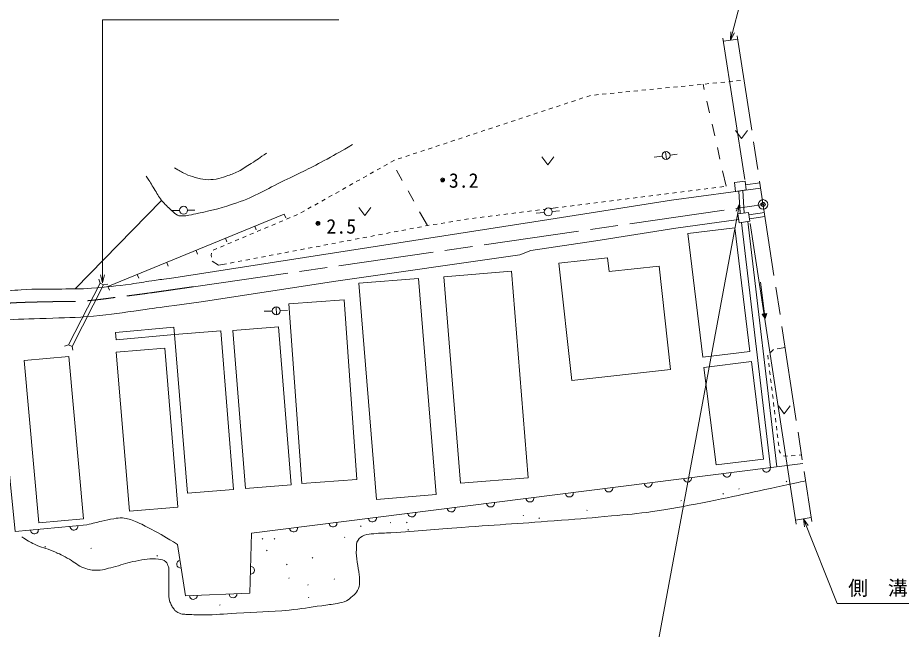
# Model space of a CAD drawing. Units: millimetres, scale not verified. Extents: x 40000 to 680000, y 20000 to 380000.
# Drawn here: x 434675 to 545940, y 262401 to 339434 of the extents above; entities that cross this region are included whole.
import ezdxf
from ezdxf.enums import TextEntityAlignment as Align

# ---------------------------------------------------------------- set-up
doc = ezdxf.new("R2010")
doc.units = ezdxf.units.MM
doc.header["$LTSCALE"] = 1000
doc.header["$PDMODE"] = 32
doc.header["$PDSIZE"] = 500
doc.linetypes.add('CHAIN', pattern=[18.5, 12, -1.5, 3.5, -1.5])
for name, color, linetype, lineweight in [('M-BGD', 7, 'Continuous', 13), ('M-BGD-OTRS1', 7, 'Continuous', 13), ('M-BMK', 2, 'CHAIN', 13), ('M-BMK-SRVR', 3, 'Continuous', 13), ('M-STR-HTXT', 7, 'Continuous', 13)]:
    doc.layers.add(name, color=color, linetype=linetype, lineweight=lineweight)
doc.layers.add('M-OTRS', color=6, linetype='Continuous')
doc.styles.add('ＭＳ ゴシック', font='')
doc.styles.get('ＭＳ ゴシック').set_extended_font_data('MS Gothic')

msp = doc.modelspace()

# ---------------------------------------------------------------- linework, layer by layer
at = {"layer": 'M-BGD'}
for p, q in [((515253, 330483), (515750, 330532)), ((516248, 330581), (516745, 330631)), ((517243, 330680), (517740, 330730)), ((518238, 330779), (518735, 330828)), ((519233, 330878), (519731, 330927)), ((520228, 330977), (520726, 331026)), ((521132, 330395), (520985, 331052)), ((521223, 331075), (521721, 331125)), ((522218, 331174), (522716, 331224)), ((523213, 331273), (523711, 331322)), ((524209, 331372), (524706, 331421)), ((525204, 331471), (525701, 331520)), ((506321, 329477), (506796, 329634)), ((507292, 329692), (507789, 329742)), ((508287, 329791), (508784, 329840)), ((509282, 329890), (509780, 329939)), ((510277, 329989), (510775, 330038)), ((511272, 330087), (511770, 330137)), ((512267, 330186), (512765, 330236)), ((513262, 330285), (513760, 330334)), ((514258, 330384), (514755, 330433)), ((502523, 328223), (502998, 328380)), ((503473, 328536), (503947, 328693)), ((504422, 328850), (504897, 329007)), ((505372, 329163), (505847, 329320)), ((521790, 327468), (521461, 328932)), ((498725, 326969), (499199, 327126)), ((499674, 327282), (500149, 327439)), ((500624, 327596), (501099, 327753)), ((501573, 327909), (502048, 328066)), ((495876, 326028), (496351, 326185)), ((496826, 326342), (497300, 326499)), ((497775, 326655), (498250, 326812)), ((492078, 324774), (492552, 324931)), ((493027, 325088), (493502, 325245)), ((493977, 325401), (494452, 325558)), ((494926, 325715), (495401, 325872)), ((522447, 324541), (522119, 326005)), ((525075, 325215), (525825, 324215)), ((525825, 324215), (526575, 325215)), ((489229, 323834), (489704, 323991)), ((490178, 324147), (490653, 324304)), ((491128, 324461), (491603, 324618)), ((485430, 322580), (485905, 322736)), ((486380, 322893), (486855, 323050)), ((487330, 323207), (487804, 323364)), ((488279, 323520), (488754, 323677)), ((523105, 321614), (522776, 323078)), ((482582, 321639), (483057, 321796)), ((483531, 321953), (484006, 322109)), ((484481, 322266), (484956, 322423)), ((500685, 321902), (501435, 320902)), ((501435, 320902), (502185, 321902)), ((515825, 321994), (514820, 321871)), ((516380, 321576), (516258, 322568)), ((516816, 322129), (517715, 322238)), ((479930, 320253), (480365, 320499)), ((480801, 320744), (481237, 320989)), ((481672, 321234), (482108, 321480)), ((478187, 319272), (478623, 319517)), ((479058, 319763), (479494, 320008)), ((483099, 318925), (482369, 320235)), ((523872, 318199), (523434, 320151)), ((476444, 318291), (476880, 318536)), ((477315, 318782), (477751, 319027)), ((526258, 318845), (524922, 318661)), ((524922, 318661), (525075, 317549)), ((526411, 317733), (526258, 318845)), ((526322, 318379), (528118, 318626)), ((474701, 317310), (475137, 317555)), ((475573, 317800), (476008, 318046)), ((484560, 316305), (483830, 317615)), ((515142, 317087), (515638, 317149)), ((516134, 317212), (516630, 317274)), ((516992, 316438), (528217, 317981)), ((517126, 317337), (517622, 317400)), ((518118, 317462), (518614, 317525)), ((519110, 317587), (519607, 317650)), ((520103, 317713), (520599, 317775)), ((521095, 317838), (521591, 317902)), ((522086, 317967), (522582, 318031)), ((523078, 318096), (523574, 318160)), ((525075, 317549), (526411, 317733)), ((441919, 305284), (452803, 316426)), ((472087, 315838), (472523, 316083)), ((472958, 316329), (473394, 316574)), ((473830, 316819), (474266, 317065)), ((501575, 313997), (516992, 316438)), ((506213, 315960), (506709, 316023)), ((507205, 316085), (507701, 316148)), ((508197, 316211), (508693, 316273)), ((509189, 316336), (509685, 316398)), ((510181, 316461), (510677, 316523)), ((511173, 316586), (511669, 316649)), ((512166, 316711), (512662, 316774)), ((513158, 316836), (513654, 316899)), ((514150, 316962), (514646, 317024)), ((455068, 315164), (454056, 315164)), ((456068, 315176), (456974, 315175)), ((470344, 314857), (470780, 315102)), ((471216, 315347), (471651, 315593)), ((477623, 315523), (478373, 314523)), ((478373, 314523), (479123, 315523)), ((486265, 313248), (485291, 314995)), ((497882, 314909), (498378, 314972)), ((498875, 315034), (499371, 315097)), ((499867, 315160), (500363, 315222)), ((500986, 314904), (499980, 314796)), ((500859, 315285), (501118, 315317)), ((501748, 315397), (502740, 315522)), ((501979, 315023), (502880, 315119)), ((503236, 315585), (503732, 315647)), ((504228, 315710), (504725, 315772)), ((505221, 315835), (505717, 315898)), ((526695, 314906), (525359, 314723)), ((526848, 313794), (526695, 314906)), ((446038, 305558), (468233, 314689)), ((453774, 306593), (501575, 313997)), ((467591, 313669), (468051, 313864)), ((468233, 314689), (468423, 314227)), ((468512, 314059), (468972, 314254)), ((469433, 314448), (469893, 314643)), ((489954, 313848), (490448, 313928)), ((490941, 314008), (491435, 314089)), ((491930, 314158), (492426, 314221)), ((492922, 314283), (493418, 314346)), ((493914, 314409), (494410, 314471)), ((494906, 314534), (495402, 314596)), ((495898, 314659), (496394, 314722)), ((496890, 314784), (497386, 314847)), ((517555, 312941), (525453, 314034)), ((525359, 314723), (525512, 313610)), ((525512, 313610), (526848, 313794)), ((526737, 314600), (528694, 314876)), ((526805, 314105), (528770, 314382)), ((464533, 313167), (464724, 312705)), ((464828, 312500), (465288, 312695)), ((465749, 312889), (466209, 313084)), ((466670, 313279), (467130, 313474)), ((483060, 312639), (483551, 312732)), ((484042, 312825), (484533, 312919)), ((485025, 313012), (485516, 313106)), ((486007, 313199), (486265, 313248)), ((486265, 313248), (486499, 313286)), ((486993, 313366), (487486, 313447)), ((487980, 313527), (488473, 313607)), ((488967, 313687), (489460, 313768)), ((507462, 311324), (517555, 312941)), ((519051, 312264), (524978, 312977)), ((524978, 312977), (526853, 297376)), ((525820, 313653), (529486, 282774)), ((526613, 313762), (530280, 282874)), ((460834, 311645), (461025, 311183)), ((462986, 311720), (463447, 311915)), ((463907, 312110), (464368, 312305)), ((477166, 311518), (477657, 311611)), ((478148, 311704), (478639, 311798)), ((479130, 311891), (479621, 311985)), ((480113, 312078), (480604, 312172)), ((481095, 312265), (481586, 312358)), ((482077, 312452), (482569, 312545)), ((520927, 296663), (519051, 312264)), ((460223, 310551), (460684, 310746)), ((461144, 310941), (461605, 311135)), ((462065, 311330), (462526, 311525)), ((471271, 310397), (471762, 310490)), ((472254, 310583), (472745, 310677)), ((473236, 310770), (473727, 310864)), ((474218, 310957), (474710, 311051)), ((475201, 311144), (475692, 311237)), ((476183, 311331), (476674, 311424)), ((499271, 310097), (507462, 311324)), ((457135, 310124), (457325, 309661)), ((459053, 309508), (459090, 309776)), ((459082, 309280), (459053, 309508)), ((459303, 310161), (459763, 310356)), ((465377, 309276), (465868, 309369)), ((466359, 309462), (466850, 309556)), ((467342, 309649), (467833, 309743)), ((468324, 309836), (468815, 309929)), ((469306, 310023), (469798, 310116)), ((470289, 310210), (470780, 310303)), ((474751, 306269), (497914, 309580)), ((497914, 309580), (499271, 310097)), ((453436, 308602), (453626, 308139)), ((459150, 308749), (459145, 308784)), ((459974, 308248), (459150, 308749)), ((459974, 308248), (460956, 308435)), ((461447, 308528), (461938, 308622)), ((462430, 308715), (462921, 308808)), ((463412, 308902), (463903, 308995)), ((464394, 309089), (464886, 309182)), ((508949, 309178), (502826, 308509)), ((502826, 308509), (504437, 293746)), ((508949, 309178), (509137, 307453)), ((488350, 306806), (496866, 307489)), ((496866, 307489), (498952, 281483)), ((515467, 308144), (509137, 307453)), ((516890, 295106), (515467, 308144)), ((449737, 307080), (449927, 306617)), ((457794, 303642), (474751, 306269)), ((485164, 306596), (477625, 305983)), ((477625, 305983), (479838, 278757)), ((487376, 279370), (485164, 306596)), ((490436, 280800), (488350, 306806)), ((528219, 306104), (528706, 302133)), ((446038, 305558), (446228, 305096)), ((475780, 303907), (468825, 303410)), ((477398, 281258), (475780, 303907)), ((454440, 303205), (457794, 303642)), ((467249, 302011), (467224, 303010)), ((468825, 303410), (470443, 280761)), ((466737, 302481), (465726, 302456)), ((467737, 302519), (468643, 302541)), ((529004, 302170), (528408, 302097)), ((528408, 302097), (528779, 301538)), ((528428, 302099), (528433, 302059)), ((528448, 302102), (528458, 302022)), ((528468, 302104), (528482, 301985)), ((528487, 302106), (528507, 301948)), ((528507, 302109), (528532, 301910)), ((528527, 302111), (528556, 301873)), ((528547, 302114), (528581, 301836)), ((528567, 302116), (528606, 301799)), ((528587, 302119), (528631, 301761)), ((528607, 302121), (528655, 301724)), ((528626, 302124), (528680, 301687)), ((528646, 302126), (528705, 301650)), ((528666, 302128), (528729, 301612)), ((528681, 302332), (528706, 302133)), ((528686, 302131), (528754, 301575)), ((528706, 302133), (528779, 301538)), ((528726, 302136), (528794, 301580)), ((528746, 302138), (528809, 301622)), ((528765, 302141), (528824, 301664)), ((528779, 301538), (529004, 302170)), ((528785, 302143), (528839, 301706)), ((528805, 302145), (528854, 301748)), ((528825, 302148), (528869, 301791)), ((528845, 302150), (528884, 301833)), ((528865, 302153), (528899, 301875)), ((528884, 302155), (528914, 301917)), ((528904, 302158), (528929, 301959)), ((528924, 302160), (528944, 302001)), ((528944, 302162), (528959, 302043)), ((528964, 302165), (528974, 302085)), ((528984, 302167), (528989, 302128)), ((447002, 299788), (454354, 300453)), ((454354, 300453), (454436, 299540)), ((467523, 300495), (461775, 300039)), ((469104, 280595), (467523, 300495)), ((447084, 298875), (447002, 299788)), ((454436, 299540), (447084, 298875)), ((460259, 300007), (454436, 299540)), ((454436, 299540), (456038, 279551)), ((461861, 280018), (460259, 300007)), ((461775, 300039), (463356, 280139)), ((447088, 297305), (453191, 297813)), ((448757, 277269), (447088, 297305)), ((453191, 297813), (454860, 277777)), ((526853, 297376), (520927, 296663)), ((529833, 297627), (529472, 297281)), ((531301, 297902), (530315, 297733)), ((435487, 296251), (441131, 296759)), ((437326, 275821), (435487, 296251)), ((441131, 296759), (442970, 276329)), ((527066, 296116), (521089, 295370)), ((528598, 283843), (527066, 296116)), ((529121, 296932), (529181, 296436)), ((504437, 293746), (516890, 295106)), ((521089, 295370), (522621, 283097)), ((529241, 295939), (529302, 295443)), ((529362, 294946), (529422, 294450)), ((529482, 293954), (529542, 293457)), ((529603, 292961), (529663, 292465)), ((529723, 291968), (529783, 291472)), ((529843, 290976), (529904, 290479)), ((530457, 290544), (531207, 289544)), ((531207, 289544), (531957, 290544)), ((529964, 289983), (530024, 289487)), ((530084, 288990), (530144, 288494)), ((530205, 287997), (530265, 287501)), ((530325, 287005), (530385, 286508)), ((530445, 286012), (530506, 285516)), ((530566, 285019), (530594, 284790)), ((522621, 283097), (528598, 283843)), ((530594, 284790), (530745, 284568)), ((531090, 284261), (531588, 284212)), ((532085, 284242), (532584, 284286)), ((533082, 284331), (533381, 284357)), ((463356, 280139), (469104, 280595)), ((470443, 280761), (477398, 281258)), ((498952, 281483), (490436, 280800)), ((531456, 280995), (531527, 281066)), ((456038, 279551), (461861, 280018)), ((479838, 278757), (487376, 279370)), ((523463, 279431), (523533, 279502)), ((525465, 280054), (525536, 280125)), ((518183, 278568), (518253, 278638)), ((454860, 277777), (448757, 277269)), ((506332, 277358), (506402, 277429)), ((442970, 276329), (437326, 275821)), ((498316, 276715), (498386, 276786)), ((500292, 276372), (500362, 276443)), ((477836, 275368), (477907, 275438)), ((481590, 275803), (481660, 275874)), ((483646, 275817), (483716, 275888)), ((483820, 274910), (483891, 274981)), ((465475, 273772), (465546, 273843)), ((466965, 273760), (467036, 273831)), ((475808, 273952), (475879, 274023)), ((438099, 272755), (438170, 272826)), ((443888, 272571), (443959, 272642)), ((439618, 271939), (439633, 271955)), ((452196, 271628), (452266, 271699)), ((466002, 272287), (466073, 272358)), ((468529, 270532), (468600, 270603)), ((471755, 271376), (471825, 271447)), ((468809, 268816), (468879, 268887)), ((474515, 268681), (474586, 268752)), ((471197, 267973), (471268, 268044)), ((471275, 266365), (471346, 266436)), ((460099, 265436), (460170, 265506))]:
    msp.add_line(p, q, dxfattribs=at)
for points in [[(431850, 299641), (434358, 274702), (443371, 275548)], [(454810, 273087), (455819, 266638), (463909, 266961), (464129, 274499), (533545, 283288)]]:
    msp.add_lwpolyline(points, dxfattribs=at)
for centre, radius in [((516319, 322072), 500), ((488173, 319006), 150), ((488173, 319006), 120), ((488173, 319006), 90), ((488173, 319006), 60), ((488173, 319006), 30), ((488173, 319006), 20), ((455568, 315180), 500), ((501481, 314974), 500), ((472472, 313527), 150), ((472472, 313527), 120), ((472472, 313527), 90), ((472472, 313527), 60), ((472472, 313527), 30), ((472472, 313527), 20), ((467237, 302511), 500)]:
    msp.add_circle(centre, radius, dxfattribs=at)
for centre, start, end in [((528946, 282705), 187.21569, 7.21569), ((519026, 281449), 187.21569, 7.21569), ((523986, 282077), 187.21569, 7.21569), ((514065, 280821), 187.21569, 7.21569), ((504144, 279565), 187.21569, 7.21569), ((509105, 280193), 187.21569, 7.21569), ((494224, 278309), 187.21569, 7.21569), ((499184, 278937), 187.21569, 7.21569), ((484303, 277053), 187.21569, 7.21569), ((489263, 277681), 187.21569, 7.21569), ((479342, 276425), 187.21569, 7.21569), ((436782, 274929), 185.36046, 5.36046), ((441760, 275397), 185.36046, 5.36046), ((469422, 275169), 187.21569, 7.21569), ((474382, 275797), 187.21569, 7.21569), ((455196, 270617), 98.89708, 278.89708), ((463992, 269836), 268.32749, 88.32749), ((456790, 266677), 182.28718, 2.28718), ((461787, 266876), 182.28718, 2.28718)]:
    msp.add_arc(centre, 500, start, end, dxfattribs=at)
for points, knots in [([(450863, 319470), (451358, 318691), (451482, 318495), (451880, 317871), (452240, 317306), (452374, 316940), (452803, 316426), (453248, 315893), (453544, 315634), (454056, 315164), (454336, 314906), (454466, 314710), (454810, 314546), (455055, 314429), (455228, 314458), (455499, 314460), (455784, 314461), (455939, 314522), (456220, 314567), (456698, 314645), (456965, 314690), (457437, 314794), (459343, 315211), (460411, 315471), (462255, 316107), (464687, 316946), (465902, 317783), (468216, 318906), (470347, 319940), (471554, 320496), (473632, 321632), (474893, 322322), (475310, 322553), (476830, 323450)], [0, 0, 0, 0, 1, 1, 1, 2, 2, 2, 3, 3, 3, 4, 4, 4, 5, 5, 5, 6, 6, 6, 7, 7, 7, 8, 8, 8, 9, 9, 9, 10, 10, 10, 11, 11, 11, 11]), ([(454441, 320530), (455046, 320136), (455239, 320001), (455798, 319754), (456266, 319547), (456540, 319453), (457034, 319318), (457537, 319181), (457822, 319093), (458342, 319052), (458852, 319010), (459145, 319024), (459651, 319100), (460166, 319178), (460441, 319296), (460935, 319463), (461534, 319666), (461870, 319789), (462437, 320069), (463116, 320404), (463447, 320681), (464085, 321087), (464851, 321575), (465094, 321742), (466023, 322371)], [0, 0, 0, 0, 1, 1, 1, 2, 2, 2, 3, 3, 3, 4, 4, 4, 5, 5, 5, 6, 6, 6, 7, 7, 7, 8, 8, 8, 8]), ([(426051, 304019), (427417, 304283), (427794, 304353), (428920, 304513), (430145, 304687), (430839, 304723), (432070, 304852), (433260, 304977), (433924, 305083), (435119, 305159), (437112, 305287), (438235, 305208), (440232, 305256), (441686, 305291), (442504, 305244), (443954, 305356), (445909, 305507), (447002, 305630), (448946, 305889), (449973, 306026), (450540, 306156), (451566, 306303), (452427, 306426), (452705, 306462), (453774, 306593)], [0, 0, 0, 0, 1, 1, 1, 2, 2, 2, 3, 3, 3, 4, 4, 4, 5, 5, 5, 6, 6, 6, 7, 7, 7, 8, 8, 8, 8]), ([(414317, 298524), (417301, 299051), (419357, 299365), (422677, 299922), (424806, 300279), (425990, 300535), (428129, 300831), (429870, 301071), (430847, 301203), (432600, 301339), (434809, 301511), (436055, 301461), (438270, 301557), (440588, 301658), (441893, 301639), (444205, 301848), (446526, 302059), (447815, 302284), (450125, 302597), (451812, 302825), (452348, 302900), (454440, 303205)], [0, 0, 0, 0, 1, 1, 1, 2, 2, 2, 3, 3, 3, 4, 4, 4, 5, 5, 5, 6, 6, 6, 7, 7, 7, 7]), ([(435199, 274032), (435914, 273566), (436151, 273428), (436799, 273111), (437667, 272685), (438236, 272644), (439125, 272263), (439953, 271908), (440395, 271657), (441184, 271221), (441916, 270817), (442238, 270410), (443026, 270131), (443660, 269906), (444050, 269823), (444722, 269840), (445632, 269863), (446115, 270115), (447000, 270325), (448001, 270561), (448533, 270813), (449544, 271003), (450654, 271212), (451310, 271381), (452428, 271221), (452795, 271168), (453079, 271184), (453324, 270906), (453511, 270695), (453570, 270535), (453660, 270268), (453718, 270100), (453698, 269993), (453711, 269816), (453753, 269217), (453695, 268879), (453703, 268279), (453708, 267983), (453725, 267816), (453725, 267520), (453724, 267264), (453709, 267122), (453710, 266866), (453711, 266653), (453702, 266532), (453732, 266321), (453758, 266135), (453784, 266031), (453847, 265854), (453918, 265653), (453970, 265544), (454076, 265359), (454179, 265180), (454236, 265076), (454371, 264921), (454532, 264734), (454626, 264618), (454845, 264504), (455110, 264366), (455287, 264340), (455584, 264303), (455781, 264279), (455894, 264286), (456092, 264278), (456855, 264247), (457282, 264224), (458045, 264221), (459677, 264214), (460588, 264351), (462218, 264441), (464812, 264585), (466271, 264585), (468857, 264829), (470467, 264981), (471358, 265156), (472959, 265380), (473723, 265487), (474155, 265524), (474913, 265671), (475369, 265759), (475639, 265784), (476060, 265978), (476408, 266137), (476554, 266317), (476836, 266575), (477112, 266829), (477312, 266951), (477482, 267286), (477672, 267661), (477698, 267916), (477724, 268336), (477747, 268704), (477712, 268913), (477674, 269280), (477609, 269896), (477499, 270231), (477431, 270847), (477361, 271488), (477279, 271850), (477318, 272494), (477346, 272949), (477283, 273258), (477528, 273641), (477742, 273975), (477968, 274108), (478336, 274255), (478769, 274428), (479050, 274407), (479515, 274449), (480358, 274525), (480835, 274511), (481680, 274562), (485165, 274774), (487112, 274975), (490595, 275231), (495492, 275592), (498239, 275751), (503134, 276140), (505606, 276337), (506990, 276451), (509459, 276685), (511477, 276877), (512612, 276953), (514620, 277231), (517090, 277572), (518458, 277867), (520904, 278353), (525462, 279257), (528000, 279839), (532543, 280814), (533113, 280937), (533446, 281008), (533881, 281101)], [0, 0, 0, 0, 1, 1, 1, 2, 2, 2, 3, 3, 3, 4, 4, 4, 5, 5, 5, 6, 6, 6, 7, 7, 7, 8, 8, 8, 9, 9, 9, 10, 10, 10, 11, 11, 11, 12, 12, 12, 13, 13, 13, 14, 14, 14, 15, 15, 15, 16, 16, 16, 17, 17, 17, 18, 18, 18, 19, 19, 19, 20, 20, 20, 21, 21, 21, 22, 22, 22, 23, 23, 23, 24, 24, 24, 25, 25, 25, 26, 26, 26, 27, 27, 27, 28, 28, 28, 29, 29, 29, 30, 30, 30, 31, 31, 31, 32, 32, 32, 33, 33, 33, 34, 34, 34, 35, 35, 35, 36, 36, 36, 37, 37, 37, 38, 38, 38, 39, 39, 39, 40, 40, 40, 41, 41, 41, 42, 42, 42, 43, 43, 43, 44, 44, 44, 44]), ([(443371, 275548), (444278, 275792), (444521, 275861), (445267, 276027), (445857, 276159), (446187, 276246), (446785, 276334), (447205, 276397), (447445, 276467), (447867, 276431), (448532, 276375), (448897, 276231), (449515, 275979), (450315, 275654), (450735, 275406), (451502, 275010), (452830, 274325), (453255, 274040), (454810, 273087)], [0, 0, 0, 0, 1, 1, 1, 2, 2, 2, 3, 3, 3, 4, 4, 4, 5, 5, 5, 6, 6, 6, 6])]:
    msp.add_open_spline(points, degree=3, knots=knots, dxfattribs=at)
for p in [(488173, 319006), (472472, 313527)]:
    msp.add_point(p, dxfattribs=at)
at = {"layer": 'M-BGD-OTRS1'}
for p, q in [((525643, 314762), (525471, 317604)), ((526140, 314830), (525968, 317672)), ((441095, 298234), (445055, 305998)), ((445055, 305998), (444904, 306483)), ((445500, 305771), (445055, 305998)), ((441540, 298007), (445500, 305771)), ((445500, 305771), (446046, 305891)), ((441095, 298234), (440570, 298067)), ((441095, 298234), (441540, 298007)), ((441540, 298007), (441625, 297539))]:
    msp.add_line(p, q, dxfattribs=at)
at = {"layer": 'M-BMK'}
for p, q in [((525277, 337128), (534670, 275967)), ((456807, 305549), (528535, 315913))]:
    msp.add_line(p, q, dxfattribs=at)
msp.add_open_spline([(160707, 278097), (162035, 276696), (162396, 276309), (163537, 275222), (164583, 274226), (165201, 273702), (166283, 272745), (167639, 271547), (168384, 270857), (169789, 269716), (171828, 268060), (172993, 267154), (175144, 265646), (177033, 264320), (178077, 263548), (180063, 262371), (182987, 260639), (184647, 259696), (187695, 258192), (189219, 257440), (190086, 257042), (191663, 256411), (193075, 255846), (193905, 255627), (195371, 255223), (196466, 254921), (197086, 254764), (198206, 254569), (199408, 254359), (200092, 254309), (201306, 254177), (202566, 254039), (203270, 253932), (204536, 253875), (205547, 253830), (206114, 253828), (207125, 253833), (210425, 253850), (212272, 253986), (215572, 254031), (218695, 254073), (220445, 254042), (223568, 254031), (225868, 254023), (227156, 254019), (229456, 253994), (231116, 253976), (232045, 253972), (233704, 253931), (235513, 253886), (236526, 253864), (238332, 253761), (240086, 253662), (241067, 253570), (242815, 253398), (244933, 253189), (246112, 253003), (248220, 252712), (248928, 252615), (249323, 252552), (250028, 252440), (250805, 252315), (251236, 252215), (252015, 252100), (253241, 251920), (253936, 251874), (255165, 251713), (256284, 251566), (256905, 251442), (258024, 251301), (259507, 251113), (260335, 250947), (261829, 250889), (263550, 250822), (264518, 250912), (266239, 251010), (267439, 251079), (268117, 251088), (269308, 251255), (270926, 251480), (271872, 251478), (273427, 251982), (274381, 252290), (274909, 252509), (275782, 253002), (276947, 253661), (277632, 254013), (278641, 254892), (279444, 255592), (279812, 256076), (280483, 256903), (281141, 257716), (281456, 258213), (282034, 259084), (282716, 260114), (283013, 260746), (283684, 261783), (284467, 262993), (284911, 263669), (285756, 264836), (286659, 266083), (287177, 266773), (288155, 267962), (289107, 269119), (289695, 269721), (290699, 270833), (291774, 272024), (292381, 272687), (293471, 273864), (295503, 276058), (296661, 277270), (298711, 279448), (300453, 281297), (301389, 282372), (303182, 284173), (305087, 286086), (306211, 287105), (308262, 288861), (309196, 289662), (309751, 290073), (310733, 290815), (311732, 291570), (312271, 292033), (313350, 292669), (314474, 293331), (315162, 293598), (316349, 294141), (317694, 294756), (318437, 295139), (319838, 295613), (321022, 296013), (321721, 296128), (322946, 296376), (324298, 296650), (325064, 296765), (326435, 296921), (327827, 297080), (328612, 297136), (330013, 297183), (331316, 297228), (332047, 297153), (333350, 297109), (335921, 297023), (337361, 296975), (339929, 296818), (343056, 296627), (344800, 296417), (347925, 296200), (349756, 296073), (350781, 295992), (352614, 295910), (354313, 295833), (355266, 295803), (356966, 295787), (359933, 295758), (361596, 295796), (364563, 295860), (367943, 295932), (369835, 296044), (373213, 296187), (376795, 296338), (378802, 296419), (382382, 296614), (385492, 296783), (387237, 296853), (390342, 297105), (393776, 297383), (395700, 297554), (399120, 297977), (402754, 298427), (404780, 298765), (408388, 299394), (412613, 300132), (414951, 300701), (419174, 301448), (421256, 301816), (422427, 301999), (424517, 302320), (426354, 302603), (427381, 302779), (429224, 303016), (430810, 303220), (431699, 303347), (433295, 303465), (434973, 303589), (435918, 303584), (437600, 303640), (439885, 303716), (441174, 303590), (443452, 303785), (445005, 303919), (445867, 304067), (447414, 304258), (451089, 304712), (452257, 304897), (456807, 305549)], degree=3, knots=[0, 0, 0, 0, 1, 1, 1, 2, 2, 2, 3, 3, 3, 4, 4, 4, 5, 5, 5, 6, 6, 6, 7, 7, 7, 8, 8, 8, 9, 9, 9, 10, 10, 10, 11, 11, 11, 12, 12, 12, 13, 13, 13, 14, 14, 14, 15, 15, 15, 16, 16, 16, 17, 17, 17, 18, 18, 18, 19, 19, 19, 20, 20, 20, 21, 21, 21, 22, 22, 22, 23, 23, 23, 24, 24, 24, 25, 25, 25, 26, 26, 26, 27, 27, 27, 28, 28, 28, 29, 29, 29, 30, 30, 30, 31, 31, 31, 32, 32, 32, 33, 33, 33, 34, 34, 34, 35, 35, 35, 36, 36, 36, 37, 37, 37, 38, 38, 38, 39, 39, 39, 40, 40, 40, 41, 41, 41, 42, 42, 42, 43, 43, 43, 44, 44, 44, 45, 45, 45, 46, 46, 46, 47, 47, 47, 48, 48, 48, 49, 49, 49, 50, 50, 50, 51, 51, 51, 52, 52, 52, 53, 53, 53, 54, 54, 54, 55, 55, 55, 56, 56, 56, 57, 57, 57, 58, 58, 58, 59, 59, 59, 60, 60, 60, 61, 61, 61, 62, 62, 62, 63, 63, 63, 64, 64, 64, 65, 65, 65, 65], dxfattribs=at)
at = {"layer": 'M-BMK-SRVR'}
msp.add_circle((528535, 315913), 600, dxfattribs=at)
at = {"layer": 'M-OTRS'}
msp.add_point((528535, 315913), dxfattribs=at)
at = {"layer": 'M-STR-HTXT'}
for p, q in [((524439, 336609), (526185, 343246)), ((445360, 306037), (445360, 339158)), ((445360, 339158), (475110, 339158)), ((524439, 336609), (524452, 337640)), ((524439, 336609), (524936, 337513)), ((523485, 336853), (526218, 319057)), ((523543, 336471), (525336, 336747)), ((525569, 315989), (514017, 253757)), ((525569, 315989), (525141, 315052)), ((525569, 315989), (525632, 314960)), ((526889, 313523), (532703, 275665)), ((445360, 306037), (445110, 307037)), ((445360, 306037), (445610, 307037)), ((532627, 276164), (534593, 276466)), ((533610, 276315), (537846, 265640)), ((533610, 276315), (533746, 275294)), ((533610, 276315), (534211, 275478)), ((537846, 265640), (555977, 265640))]:
    msp.add_line(p, q, dxfattribs=at)

# ---------------------------------------------------------------- texts
at = {"layer": 'M-BGD', "style": 'ＭＳ ゴシック'}
for s, p in [('3.2', (490833, 318931)), ('2.5', (475419, 313151))]:
    msp.add_text(s, height=1833, dxfattribs=at).set_placement(p, align=Align.MIDDLE_CENTER)
at = {"layer": 'M-STR-HTXT', "style": 'ＭＳ ゴシック'}
msp.add_text('側\u3000溝 L=2.0', height=1833, dxfattribs=at).set_placement((546736, 266140), align=Align.BOTTOM_CENTER)

doc.saveas('drawing.dxf')
